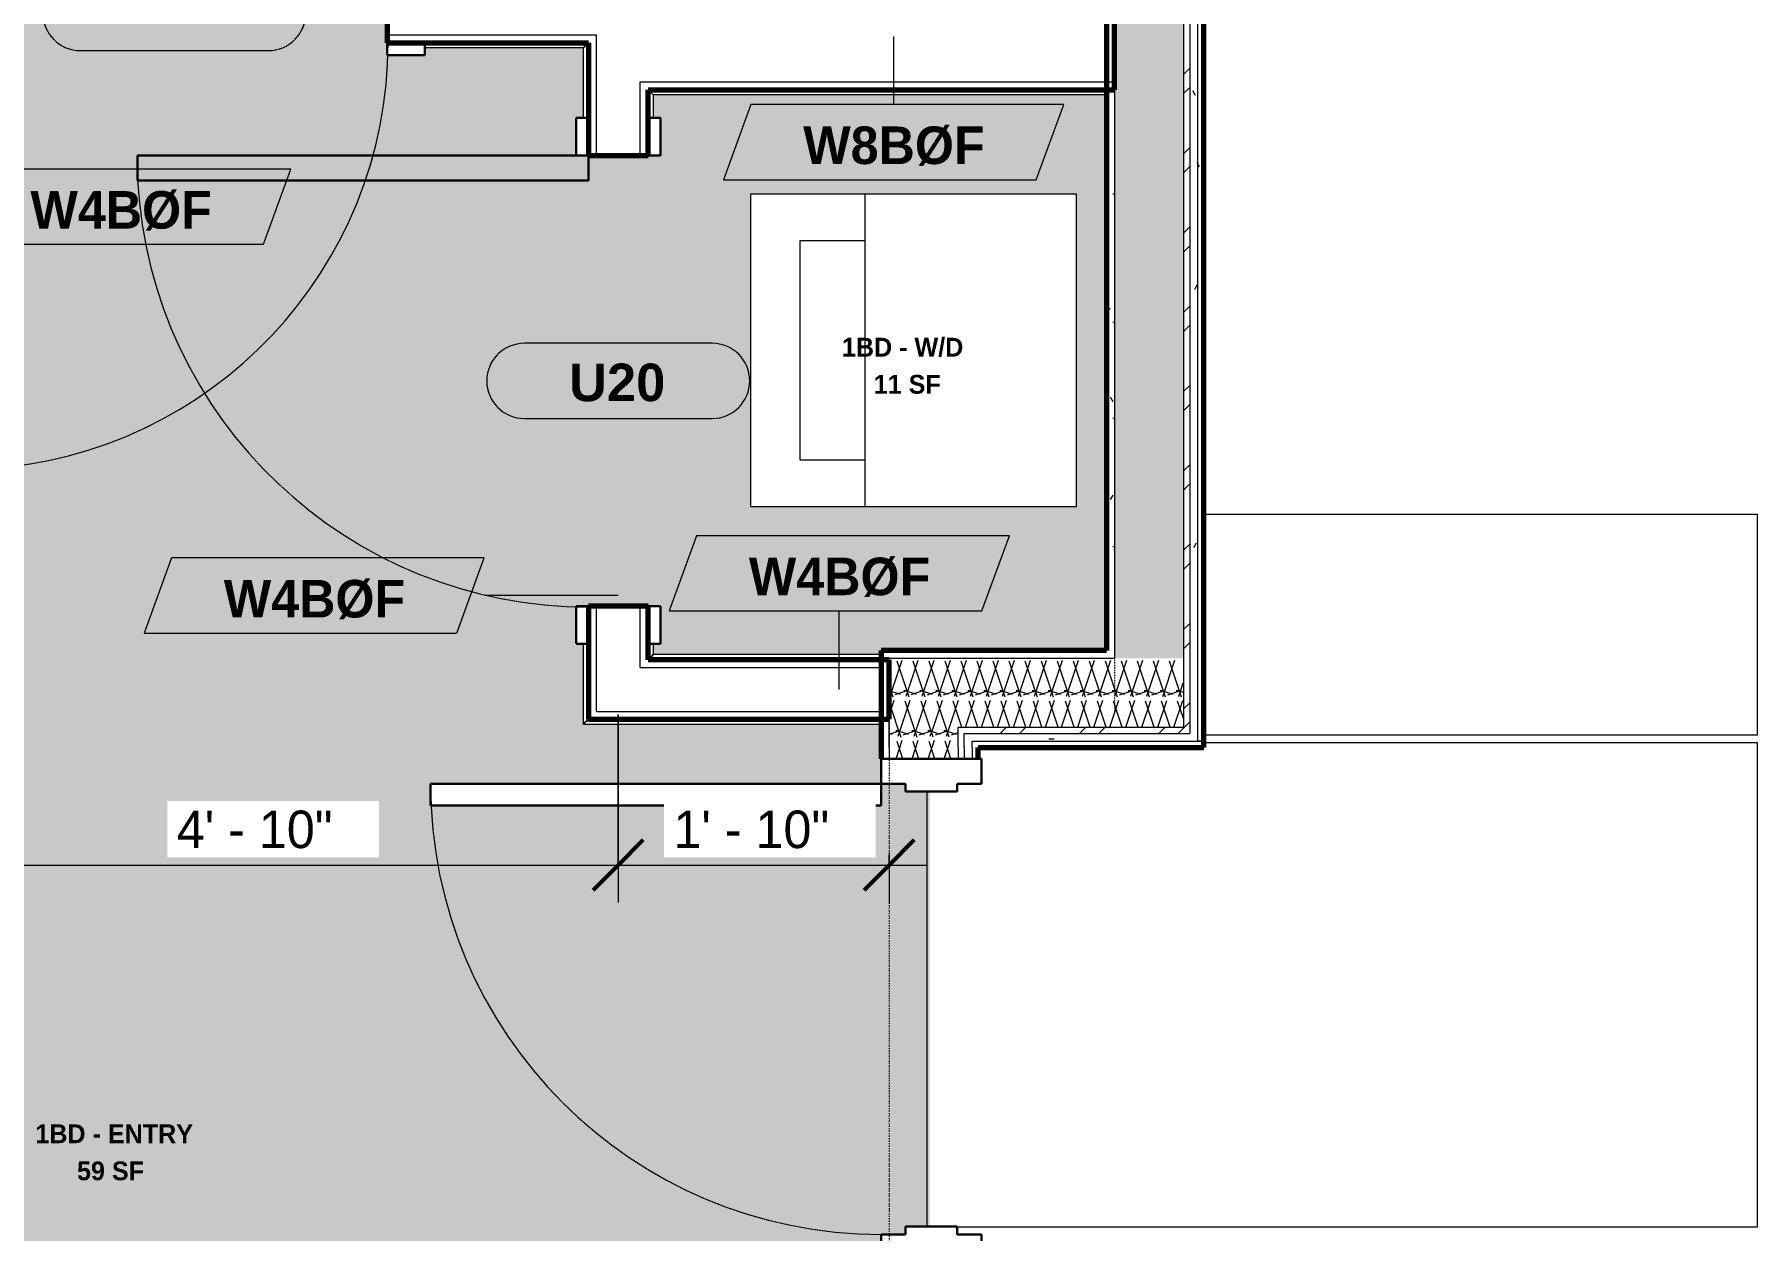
# Model space of a CAD drawing. Header units: inches. Extents: x 3011 to 5543, y -20 to 12119.
# Drawn here: x 4752.3 to 4889.9, y 10669.2 to 10764.7 of the extents above; entities that cross this region are included whole.
import ezdxf

# ---------------------------------------------------------------- set-up
doc = ezdxf.new("R2010")
doc.units = ezdxf.units.IN
doc.header["$MEASUREMENT"] = 0
doc.linetypes.add('Dash 3_32_', pattern=[0.1875, 0.09375, -0.09375])
for name, color, linetype, lineweight in [('0-5', 250, 'Continuous', 18), ('0-6', 130, 'Continuous', 5), ('A-ANNO-DIMS', 211, 'Continuous', 9), ('A-ANNO-DIMS-32', 211, 'Continuous', 9), ('A-AREA-IDEN', 2, 'Continuous', 9), ('A-DETL-1', 90, 'Dash 3_32_', 18), ('A-DOOR', 31, 'Continuous', 18), ('A-DOOR-1', 10, 'Continuous', 30), ('A-DOOR-2', 50, 'Continuous', 9), ('A-DOOR-3', 31, 'Continuous', 9), ('A-DOOR-4', 31, 'Continuous', 30), ('A-DOOR-FRAM-2', 10, 'Continuous', 30), ('A-DOOR-FRAM-3', 31, 'Continuous', 30), ('A-DOOR-IDEN', 31, 'Continuous', 9), ('A-FLOR-2', 250, 'Continuous', 18), ('A-WALL', 113, 'Continuous', 18), ('A-WALL-1', 113, 'Continuous', 70), ('A-WALL-3', 250, 'Continuous', 18), ('A-WALL-IDEN', 211, 'Continuous', 9), ('A-WALL-PATT-1', 50, 'Continuous', 9), ('A-WALL-PATT-2', 8, 'Continuous', 9), ('A-WALL-PATT-3', 253, 'Continuous', 9), ('I-WALL', 2, 'Continuous', 18), ('I-WALL-1', 7, 'Continuous', 70), ('I-WALL-3', 2, 'Continuous', 70), ('P-SANR-FIXT', 6, 'Continuous', 9)]:
    doc.layers.add(name, color=color, linetype=linetype, lineweight=lineweight)
doc.layers.add('A-AREA-PATT-1', color=255, linetype='Continuous', lineweight=9, transparency=1)
doc.styles.add('Arial_B', font='arialbd.ttf', dxfattribs={"height": 3})
doc.styles.add('Century Gothic', font='ufonts.com_century-gothic.ttf', dxfattribs={"height": 3})
doc.styles.add('Century Gothic_B', font='GOTHICB.TTF', dxfattribs={"height": 3})
doc.styles.add('Century Gothic_B_1', font='GOTHICB.TTF', dxfattribs={"height": 1.5})
doc.dimstyles.new('OD_1__HACK', dxfattribs={"dimscale": 12, "dimtxt": 3.132505, "dimasz": 0.333333, "dimexe": 0.25, "dimexo": 0.166667, "dimgap": 0.041667, "dimtad": 1, "dimdec": 0, "dimzin": 3, "dimdsep": 46, "dimlunit": 4, "dimtxsty": 'Century Gothic', "dimblk1": 'OBLIQUE', "dimblk2": 'OBLIQUE', "dimsah": 1, "dimcen": 0.09, "dimdle": 0.25, "dimazin": 0, "dimtfac": 1, "dimtdec": 4, "dimtix": 1, "dimtmove": 0, "dimatfit": 3, "dimfxl": 1, "dimtvp": 1, "dimtfill": 1, "dimfrac": 2, "dimtolj": 1, "dimtzin": 0, "dimarcsym": 2})
pattern_1 = [(0, (0, 0), (10.24, 2.56), [0.422, -7.258, 0.422, -7.258, -40.96]), (0, (0, 0), (10.24, 2.56), [-15.36, 0.422, -14.938, 0.422, -7.258, -17.92]), (0, (0, 0), (10.24, 2.56), [-38.4, 0.422, -4.698, 0.422, -12.378]), (120, (3.84, 1.28), (-7.33702503, 7.58810013), [0.422, -7.258, 0.422, -7.258, -40.96]), (120, (3.84, 1.28), (-7.33702503, 7.58810013), [-15.36, 0.422, -14.938, 0.422, -7.258, -17.92]), (120, (3.84, 1.28), (-7.33702503, 7.58810013), [-38.4, 0.422, -4.698, 0.422, -12.378]), (240, (5.12, 6.4), (-2.90297497, -10.14810013), [0.422, -7.258, 0.422, -7.258, -40.96]), (240, (5.12, 6.4), (-2.90297497, -10.14810013), [-15.36, 0.422, -14.938, 0.422, -7.258, -17.92]), (240, (5.12, 6.4), (-2.90297497, -10.14810013), [-38.4, 0.422, -4.698, 0.422, -12.378])]
pattern_2 = [(161.57, (0.16, 0.16), (-1.279773737, -0.000426766), [0, -9.107, 1.011, 0]), (18.43, (-0.16, 0.16), (-1.279773737, 0.000426766), [0, -9.107, 1.011, 0]), (108.43, (0.16, 0.16), (0.639452382, -3.199964008), [3.035, -7.083]), (71.57, (-0.16, 0.16), (0.639452382, 3.199964008), [3.035, -7.083])]
pattern_3 = [(45, (0, 0), (-3.1678384, 3.1678384), []), (45, (0, 4.8), (-3.1678384, 3.1678384), [])]

# ---------------------------------------------------------------- blocks, each defined once
blk = doc.blocks.new('HOLLOW METAL - UNIT DOOR-2191979-1ST FLOOR - 1BD C - ADA TYPE B')
at = {"layer": 'A-DOOR-1'}
for p, q in [((18, 40.125), (16.25, 40.125)), ((16.25, 40.125), (16.25, 4.125)), ((18, 4.125), (18, 40.125)), ((16.25, 4.125), (18, 4.125))]:
    blk.add_line(p, q, dxfattribs=at)
at = {"layer": 'A-DOOR-2'}
blk.add_arc((18, 4.125), 36, 90, 180, dxfattribs=at)
at = {"layer": 'A-DOOR-FRAM-2'}
for p, q in [((-18, 4.125), (-20, 4.125)), ((-20, 4.125), (-20, -3.875)), ((-18, 2.1875), (-18, 4.125)), ((18, 4.125), (18, 2.1875)), ((20, 4.125), (18, 4.125)), ((20, -3.875), (20, 4.125)), ((-17.375, 2.1875), (-18, 2.1875)), ((-17.375, -1.9375), (-17.375, 2.1875)), ((18, 2.1875), (17.375, 2.1875)), ((17.375, 2.1875), (17.375, -1.9375)), ((-18, -3.875), (-18, -1.9375)), ((-18, -1.9375), (-17.375, -1.9375)), ((17.375, -1.9375), (18, -1.9375)), ((18, -1.9375), (18, -3.875)), ((-20, -3.875), (-18, -3.875)), ((18, -3.875), (20, -3.875))]:
    blk.add_line(p, q, dxfattribs=at)
blk = doc.blocks.new('CTR - 1st Phase - Common Walls_rvt-7-1ST FLOOR - 1BD C - ADA TYPE B')
at = {"layer": 'A-WALL-PATT-1'}
h = blk.add_hatch(dxfattribs=at)
h.set_pattern_fill('FP_1', color=256, style=0, pattern_type=2)
h.set_pattern_definition(pattern_1)
h.paths.add_polyline_path([(-3480.05, 10708.91), (-3480.05, 10841.21), (-3480.67, 10841.21), (-3480.67, 10708.91)], flags=0)
h = blk.add_hatch(dxfattribs=at)
h.set_pattern_fill('FP_1', color=256, style=0, pattern_type=2)
h.set_pattern_definition(pattern_1)
h.paths.add_polyline_path([(-3479.92, 10708.29), (-3479.55, 10708.29), (-3479.55, 10841.21), (-3480.05, 10841.21), (-3480.05, 10708.29)], flags=0)
h = blk.add_hatch(dxfattribs=at)
h.set_pattern_fill('FP_1', color=256, style=0, pattern_type=2)
h.set_pattern_definition(pattern_1)
h.paths.add_polyline_path([(-3486.67, 10715.54), (-3486.67, 10760.95), (-3487.3, 10760.95), (-3487.3, 10715.54)], flags=0)
h.paths.add_polyline_path([(-3487.02, 10768.2), (-3486.67, 10768.2), (-3486.67, 10834.56), (-3487.3, 10834.56), (-3487.3, 10768.2), (-3487.26, 10768.2)], flags=0)
h = blk.add_hatch(dxfattribs=at)
h.set_pattern_fill('FP_1', color=256, style=0, pattern_type=2)
h.set_pattern_definition(pattern_1)
h.paths.add_polyline_path([(-3505.3, 10714.91), (-3486.67, 10714.91), (-3486.67, 10715.54), (-3505.3, 10715.54), (-3505.3, 10714.94)], flags=0)
h = blk.add_hatch(dxfattribs=at)
h.set_pattern_fill('FP_1', color=256, style=0, pattern_type=2)
h.set_pattern_definition(pattern_1)
h.paths.add_polyline_path([(-3504.67, 10643.44), (-3504.67, 10666.89), (-3505.3, 10666.89), (-3505.3, 10643.44)], flags=0)
h.paths.add_polyline_path([(-3505.28, 10706.89), (-3504.67, 10706.89), (-3504.67, 10710.05), (-3505.3, 10710.05), (-3505.3, 10706.89)], flags=0)
h.paths.add_polyline_path([(-3504.67, 10710.06), (-3504.67, 10714.78), (-3505.28, 10714.17), (-3505.28, 10710.67), (-3504.76, 10710.14)], flags=0)
h.paths.add_polyline_path([(-3504.67, 10714.8), (-3504.67, 10714.91), (-3505.3, 10714.91), (-3505.28, 10714.8)], flags=0)
h = blk.add_hatch(dxfattribs=at)
h.set_pattern_fill('FP_1', color=256, style=0, pattern_type=2)
h.set_pattern_definition(pattern_1)
h.paths.add_polyline_path([(-3481.17, 10708.29), (-3480.05, 10708.29), (-3480.05, 10708.91), (-3498.67, 10708.91), (-3498.67, 10708.29), (-3481.2, 10708.29)], flags=0)
h = blk.add_hatch(dxfattribs=at)
h.set_pattern_fill('FP_1', color=256, style=0, pattern_type=2)
h.set_pattern_definition(pattern_1)
h.paths.add_polyline_path([(-3498.67, 10650.06), (-3498.05, 10650.06), (-3498.05, 10666.89), (-3498.67, 10666.89), (-3498.67, 10650.56)], flags=0)
h.paths.add_polyline_path([(-3498.05, 10706.89), (-3498.05, 10708.29), (-3498.67, 10708.29), (-3498.67, 10706.89)], flags=0)
at = {"layer": 'A-WALL-PATT-2'}
h = blk.add_hatch(dxfattribs=at)
h.set_pattern_fill('FP_2', color=256, style=0, pattern_type=2)
h.set_pattern_definition(pattern_3)
h.paths.add_polyline_path([(-3480.69, 10709.41), (-3480.67, 10709.41), (-3480.67, 10841.21), (-3481.17, 10841.21), (-3481.17, 10709.41), (-3480.89, 10709.41)], flags=0)
h = blk.add_hatch(dxfattribs=at)
h.set_pattern_fill('FP_2', color=256, style=0, pattern_type=2)
h.set_pattern_definition(pattern_3)
h.paths.add_polyline_path([(-3499.17, 10708.91), (-3480.67, 10708.91), (-3480.67, 10709.41), (-3499.17, 10709.41)], flags=0)
h = blk.add_hatch(dxfattribs=at)
h.set_pattern_fill('FP_2', color=256, style=0, pattern_type=2)
h.set_pattern_definition(pattern_3)
h.paths.add_polyline_path([(-3498.72, 10649.44), (-3498.67, 10649.44), (-3498.67, 10666.89), (-3499.17, 10666.89), (-3499.17, 10649.44)], flags=0)
h.paths.add_polyline_path([(-3498.67, 10706.89), (-3498.67, 10708.91), (-3499.17, 10708.91), (-3499.17, 10706.89)], flags=0)
at = {"layer": 'A-WALL-PATT-3'}
h = blk.add_hatch(dxfattribs=at)
h.set_pattern_fill('FP_3', color=256, style=0, pattern_type=2)
h.set_pattern_definition(pattern_2)
h.paths.add_polyline_path([(-3481.17, 10714.91), (-3481.17, 10841.21), (-3486.67, 10841.21), (-3486.67, 10714.91), (-3481.18, 10714.91)], flags=0)
h = blk.add_hatch(dxfattribs=at)
h.set_pattern_fill('FP_3', color=256, style=0, pattern_type=2)
h.set_pattern_definition(pattern_2)
h.paths.add_polyline_path([(-3481.19, 10709.41), (-3481.17, 10709.41), (-3481.18, 10714.91), (-3504.67, 10714.91), (-3504.67, 10709.41), (-3486.67, 10709.41)], flags=0)
h = blk.add_hatch(dxfattribs=at)
h.set_pattern_fill('FP_3', color=256, style=0, pattern_type=2)
h.set_pattern_definition(pattern_2)
h.paths.add_polyline_path([(-3504.61, 10648.94), (-3499.17, 10648.94), (-3499.17, 10666.89), (-3504.67, 10666.89), (-3504.67, 10648.94)], flags=0)
h.paths.add_polyline_path([(-3499.24, 10706.89), (-3499.17, 10706.89), (-3499.17, 10709.41), (-3504.67, 10709.41), (-3504.67, 10706.89), (-3499.48, 10706.89)], flags=0)
at = {"layer": 'A-FLOR-2'}
for p, q in [((-3435.32, 10726.41), (-3479.55, 10726.41)), ((-3435.32, 10708.79), (-3435.32, 10726.41)), ((-3479.55, 10708.79), (-3435.32, 10708.79)), ((-3435.32, 10708.16), (-3479.55, 10708.16)), ((-3435.32, 10669.51), (-3435.32, 10708.16)), ((-3501.67, 10704.26), (-3501.67, 10669.51)), ((-3499.24, 10669.51), (-3435.32, 10669.51))]:
    blk.add_line(p, q, dxfattribs=at)
at = {"layer": 'A-WALL-3'}
for p, q in [((-3481.17, 10841.21), (-3481.17, 10715.54)), ((-3480.67, 10841.21), (-3480.67, 10715.54)), ((-3480.05, 10841.21), (-3480.05, 10715.54)), ((-3486.67, 10834.56), (-3486.67, 10715.54)), ((-3504.67, 10714.91), (-3486.67, 10714.91)), ((-3504.67, 10709.41), (-3504.67, 10714.91)), ((-3486.67, 10715.54), (-3486.67, 10714.91)), ((-3481.17, 10715.54), (-3481.17, 10714.91)), ((-3481.17, 10714.91), (-3481.17, 10709.41)), ((-3480.67, 10715.54), (-3480.67, 10709.41)), ((-3480.05, 10715.54), (-3480.05, 10708.91)), ((-3504.67, 10707.79), (-3504.67, 10709.41)), ((-3499.17, 10709.41), (-3481.17, 10709.41)), ((-3499.17, 10708.91), (-3499.17, 10709.41)), ((-3480.67, 10709.41), (-3480.67, 10708.91)), ((-3504.67, 10707.79), (-3504.67, 10706.89)), ((-3499.17, 10707.79), (-3499.17, 10708.91)), ((-3499.17, 10707.79), (-3499.17, 10706.89)), ((-3498.67, 10708.91), (-3480.67, 10708.91)), ((-3498.67, 10708.29), (-3498.67, 10708.91)), ((-3498.67, 10707.79), (-3498.67, 10708.29)), ((-3498.67, 10707.79), (-3498.67, 10706.89)), ((-3498.05, 10708.29), (-3480.05, 10708.29)), ((-3498.05, 10707.79), (-3498.05, 10708.29)), ((-3498.05, 10707.79), (-3498.05, 10706.89)), ((-3480.05, 10708.91), (-3480.05, 10708.29)), ((-3479.55, 10708.29), (-3480.05, 10708.29)), ((-3480.05, 10708.29), (-3479.55, 10708.29))]:
    blk.add_line(p, q, dxfattribs=at)
at = {"layer": 'I-WALL-1'}
for p, q in [((-3479.55, 10715.54), (-3479.55, 10841.21)), ((-3487.3, 10833.94), (-3487.3, 10715.54)), ((-3487.3, 10715.54), (-3505.3, 10715.54)), ((-3505.3, 10715.54), (-3505.3, 10714.91)), ((-3505.3, 10714.91), (-3505.3, 10707.79)), ((-3479.55, 10708.29), (-3479.55, 10715.54)), ((-3505.3, 10707.79), (-3505.3, 10706.89)), ((-3497.55, 10707.79), (-3479.55, 10707.79)), ((-3497.55, 10706.89), (-3497.55, 10707.79)), ((-3479.55, 10707.79), (-3479.55, 10708.29))]:
    blk.add_line(p, q, dxfattribs=at)
at = {"layer": '0-5', "rotation": 89.99999999999359}
blk.add_blockref('HOLLOW METAL - UNIT DOOR-2191979-1ST FLOOR - 1BD C - ADA TYPE B', (-3501.17, 10686.89), dxfattribs=at)
blk = doc.blocks.new('Basic Wall _ INT - W8BØF - _5_8 GYP - 2X8 WOOD_BATT_ - 5_8 GYP_ - ___-2703593-1ST FLOOR - 1BD C - ADA TYPE B')
at = {"layer": 'I-WALL'}
for p, q in [((-3523.88, 10760.28), (-3523.92, 10760.32)), ((-3523.8, 10760.2), (-3487.3, 10760.2)), ((-3487.3, 10759.91), (-3523.51, 10759.91))]:
    blk.add_line(p, q, dxfattribs=at)
at = {"layer": 'I-WALL', "flags": 128}
for points in [[(-3523.8, 10760.2), (-3523.8, 10760.2), (-3523.81, 10760.21), (-3523.82, 10760.22), (-3523.84, 10760.24), (-3523.86, 10760.26), (-3523.88, 10760.28)], [(-3523.51, 10759.91), (-3523.63, 10760.03), (-3523.72, 10760.12), (-3523.78, 10760.18), (-3523.8, 10760.2)]]:
    blk.add_lwpolyline(points, dxfattribs=at)
blk = doc.blocks.new('SWING - SINGLE - FLUSH - 2-10 x 6-8 - PRIVACY-3199407-1ST FLOOR - 1BD C - ADA TYPE B')
at = {"layer": 'A-DOOR-3'}
blk.add_arc((17, 2.37), 34.07, 93.3657, 180, dxfattribs=at)
at = {"layer": 'A-DOOR-4'}
for p, q in [((15, 2.37), (15, 36.38)), ((17, 36.38), (15, 36.38)), ((17, 2.37), (17, 36.38)), ((17, 2.37), (15, 2.37))]:
    blk.add_line(p, q, dxfattribs=at)
at = {"layer": 'A-DOOR-FRAM-3'}
for p, q in [((-17, 3.37), (-20, 3.37)), ((-20, 3.37), (-20, 2.37)), ((-17, 2.37), (-17, 3.37)), ((20, 3.37), (17, 3.37)), ((17, 3.37), (17, 2.37)), ((20, 2.37), (20, 3.37)), ((-20, 2.37), (-17, 2.37)), ((17, 2.37), (20, 2.37)), ((-17, -2.38), (-20, -2.38)), ((-20, -2.38), (-20, -3.38)), ((-17, -3.38), (-17, -2.38)), ((20, -2.38), (17, -2.38)), ((17, -2.38), (17, -3.38)), ((20, -3.38), (20, -2.38)), ((-20, -3.38), (-17, -3.38)), ((17, -3.38), (20, -3.38))]:
    blk.add_line(p, q, dxfattribs=at)
blk = doc.blocks.new('Basic Wall _ INT - W4BØF - _5_8 GYP - 2X4 WOOD_BATT_ - 5_8 GYP_ - ___-2680590-1ST FLOOR - 1BD C - ADA TYPE B')
at = {"layer": 'A-WALL'}
for p, q in [((-3505.3, 10714.92), (-3523.8, 10714.92)), ((-3505.3, 10715.21), (-3523.51, 10715.21))]:
    blk.add_line(p, q, dxfattribs=at)
at = {"layer": 'A-WALL', "flags": 128}
for points in [[(-3523.88, 10714.84), (-3523.86, 10714.86), (-3523.84, 10714.88), (-3523.82, 10714.9), (-3523.81, 10714.91), (-3523.8, 10714.92), (-3523.8, 10714.92)], [(-3523.8, 10714.92), (-3523.78, 10714.94), (-3523.72, 10715), (-3523.63, 10715.09), (-3523.51, 10715.21)]]:
    blk.add_lwpolyline(points, dxfattribs=at)
blk = doc.blocks.new('Basic Wall _ INT - W4BØF - _5_8 GYP - 2X4 WOOD_BATT_ - 5_8 GYP_ - ___-2680589-1ST FLOOR - 1BD C - ADA TYPE B')
at = {"layer": 'A-WALL'}
for p, q in [((-3505.3, 10709.63), (-3529.09, 10709.63)), ((-3528.8, 10709.92), (-3505.3, 10709.92))]:
    blk.add_line(p, q, dxfattribs=at)
at = {"layer": 'A-WALL', "flags": 128}
for points in [[(-3529.09, 10709.63), (-3528.97, 10709.75), (-3528.88, 10709.85), (-3528.82, 10709.9), (-3528.8, 10709.92)], [(-3528.8, 10709.92), (-3528.8, 10709.93), (-3528.79, 10709.93), (-3528.77, 10709.95), (-3528.76, 10709.96), (-3528.74, 10709.98), (-3528.72, 10710)]]:
    blk.add_lwpolyline(points, dxfattribs=at)
blk = doc.blocks.new('Basic Wall _ INT - W4BØF - _5_8 GYP - 2X4 WOOD_BATT_ - 5_8 GYP_ - ___-2680592-1ST FLOOR - 1BD C - ADA TYPE B')
at = {"layer": 'A-WALL'}
for p, q in [((-3523.8, 10758.07), (-3523.8, 10760.2)), ((-3523.51, 10759.91), (-3523.51, 10758.07)), ((-3523.8, 10714.92), (-3523.8, 10716.07)), ((-3523.51, 10716.07), (-3523.51, 10715.21))]:
    blk.add_line(p, q, dxfattribs=at)
at = {"layer": 'A-WALL', "flags": 128}
for points in [[(-3523.88, 10760.28), (-3523.86, 10760.26), (-3523.84, 10760.24), (-3523.82, 10760.22), (-3523.81, 10760.21), (-3523.8, 10760.2), (-3523.8, 10760.2)], [(-3523.8, 10760.2), (-3523.78, 10760.18), (-3523.72, 10760.12), (-3523.63, 10760.03), (-3523.51, 10759.91)], [(-3523.8, 10714.92), (-3523.8, 10714.92), (-3523.81, 10714.91), (-3523.82, 10714.9), (-3523.84, 10714.88), (-3523.86, 10714.86), (-3523.88, 10714.84)], [(-3523.51, 10715.21), (-3523.63, 10715.09), (-3523.72, 10715), (-3523.78, 10714.94), (-3523.8, 10714.92)]]:
    blk.add_lwpolyline(points, dxfattribs=at)
blk = doc.blocks.new('Basic Wall _ INT - W4BØF - _5_8 GYP - 2X4 WOOD_BATT_ - 5_8 GYP_ - ___-2680591-1ST FLOOR - 1BD C - ADA TYPE B')
at = {"layer": 'A-WALL'}
for p, q in [((-3529.09, 10763.66), (-3529.09, 10758.07)), ((-3528.8, 10763.95), (-3528.8, 10758.07)), ((-3529.09, 10716.07), (-3529.09, 10709.63)), ((-3528.8, 10716.07), (-3528.8, 10709.92))]:
    blk.add_line(p, q, dxfattribs=at)
at = {"layer": 'A-WALL', "flags": 128}
for points in [[(-3529.09, 10763.66), (-3528.97, 10763.78), (-3528.88, 10763.87), (-3528.82, 10763.93), (-3528.8, 10763.95)], [(-3528.8, 10763.95), (-3528.8, 10763.95), (-3528.79, 10763.96), (-3528.77, 10763.97), (-3528.76, 10763.99), (-3528.74, 10764.01), (-3528.72, 10764.03)], [(-3528.8, 10709.92), (-3528.82, 10709.9), (-3528.88, 10709.85), (-3528.97, 10709.75), (-3529.09, 10709.63)], [(-3528.72, 10710), (-3528.74, 10709.98), (-3528.76, 10709.96), (-3528.77, 10709.95), (-3528.79, 10709.93), (-3528.8, 10709.93), (-3528.8, 10709.92)]]:
    blk.add_lwpolyline(points, dxfattribs=at)
blk = doc.blocks.new('Stacked Washer and Dryer - 26_x25_ - Private-1372850-1ST FLOOR - 1BD C - ADA TYPE B')
at = {"layer": 'P-SANR-FIXT'}
for p, q in [((0, 12.5), (26, 12.5)), ((0, 12.5), (0, -12.5)), ((16.90625, -12.5), (16.90625, 12.5)), ((26, 12.5), (26, -12.5)), ((22.09375, 8.75), (16.90625, 8.75)), ((22.09375, -8.75), (22.09375, 8.75)), ((16.90625, -8.75), (22.09375, -8.75)), ((26, -12.5), (0, -12.5))]:
    blk.add_line(p, q, dxfattribs=at)
blk = doc.blocks.new('SWING - SINGLE - FLUSH - 3-0 x 6-8 - PASSAGE-3208150-1ST FLOOR - 1BD C - ADA TYPE B')
at = {"layer": 'A-DOOR-3'}
blk.add_arc((18, 2.37), 36.07, 93.1789, 180, dxfattribs=at)
at = {"layer": 'A-DOOR-4'}
for p, q in [((16, 2.37), (16, 38.39)), ((18, 38.39), (16, 38.39)), ((18, 2.37), (18, 38.39)), ((18, 2.37), (16, 2.37))]:
    blk.add_line(p, q, dxfattribs=at)
at = {"layer": 'A-DOOR-FRAM-3'}
for p, q in [((-18, 3.37), (-21, 3.37)), ((-21, 3.37), (-21, 2.37)), ((-18, 2.37), (-18, 3.37)), ((21, 3.37), (18, 3.37)), ((18, 3.37), (18, 2.37)), ((21, 2.37), (21, 3.37)), ((-21, 2.37), (-18, 2.37)), ((18, 2.37), (21, 2.37)), ((-18, -2.38), (-21, -2.38)), ((-21, -2.38), (-21, -3.38)), ((-18, -3.38), (-18, -2.38)), ((21, -2.38), (18, -2.38)), ((18, -2.38), (18, -3.38)), ((21, -3.38), (21, -2.38)), ((-21, -3.38), (-18, -3.38)), ((18, -3.38), (21, -3.38))]:
    blk.add_line(p, q, dxfattribs=at)
blk = doc.blocks.new('Basic Wall _ INT - W4BØF - _5_8 GYP - 2X4 WOOD_BATT_ - 5_8 GYP_ - ___-2680463-1ST FLOOR - 1BD C - ADA TYPE B')
at = {"layer": 'A-WALL'}
for p, q in [((-3641.08, 10764.03), (-3641.12, 10764.07)), ((-3641, 10763.95), (-3617.12, 10763.95)), ((-3617.54, 10763.66), (-3640.71, 10763.66)), ((-3610.37, 10763.95), (-3586.37, 10763.95)), ((-3586.79, 10763.66), (-3609.96, 10763.66)), ((-3541.75, 10763.95), (-3528.8, 10763.95)), ((-3529.09, 10763.66), (-3541.75, 10763.66))]:
    blk.add_line(p, q, dxfattribs=at)
at = {"layer": 'A-WALL', "flags": 128}
for points in [[(-3641, 10763.95), (-3641, 10763.95), (-3641.01, 10763.96), (-3641.02, 10763.97), (-3641.04, 10763.99), (-3641.06, 10764.01), (-3641.08, 10764.03)], [(-3640.71, 10763.66), (-3640.83, 10763.78), (-3640.92, 10763.87), (-3640.98, 10763.93), (-3641, 10763.95)], [(-3528.8, 10763.95), (-3528.82, 10763.93), (-3528.88, 10763.87), (-3528.97, 10763.78), (-3529.09, 10763.66)], [(-3528.72, 10764.03), (-3528.74, 10764.01), (-3528.76, 10763.99), (-3528.77, 10763.97), (-3528.79, 10763.96), (-3528.8, 10763.95), (-3528.8, 10763.95)]]:
    blk.add_lwpolyline(points, dxfattribs=at)
blk = doc.blocks.new('DIMBLOCK107-1ST FLOOR - 1BD C - ADA TYPE B')
at = {"layer": 'A-ANNO-DIMS-32'}
for p, q in [((4798.9, 10710.42), (4798.9, 10695.4)), ((4798.9, 10698.4), (4798.9, 10710.42)), ((4741.2, 10705.42), (4741.2, 10695.4)), ((4741.2, 10698.4), (4741.2, 10705.42)), ((4741.2, 10698.4), (4798.9, 10698.4))]:
    blk.add_line(p, q, dxfattribs=at)
at = {"layer": 'A-ANNO-DIMS-32', "lineweight": 50}
for p, q in [((4741.2, 10698.4), (4743.2, 10700.4)), ((4798.9, 10698.4), (4800.9, 10700.4)), ((4741.2, 10698.4), (4739.2, 10696.4)), ((4798.9, 10698.4), (4796.9, 10696.4))]:
    blk.add_line(p, q, dxfattribs=at)
at = {"layer": 'A-ANNO-DIMS-32', "color": 0, "insert": (4763.64, 10702.75), "char_height": 3, "width": 15.394, "attachment_point": 1, "line_spacing_factor": 0.984502, "style": 'Century Gothic', "bg_fill": 3, "box_fill_scale": 1.25, "bg_fill_color": 256, "bg_fill_true_color": 13158600, "bg_fill_transparency": 0}
blk.add_mtext('4\' - 10"', dxfattribs=at)
blk = doc.blocks.new('_Oblique')
at = {"color": 0, "linetype": 'ByBlock', "lineweight": -2}
blk.add_line((-0.5, -0.5), (0.5, 0.5), dxfattribs=at)
blk = doc.blocks.new('DIMBLOCK108-1ST FLOOR - 1BD C - ADA TYPE B')
at = {"layer": 'A-ANNO-DIMS-32'}
for p, q in [((4798.9, 10710.42), (4798.9, 10695.4)), ((4798.9, 10698.4), (4798.9, 10710.42)), ((4798.9, 10698.4), (4823.53, 10698.4)), ((4820.53, 10699.23), (4820.53, 10695.4)), ((4820.53, 10698.4), (4820.53, 10699.23))]:
    blk.add_line(p, q, dxfattribs=at)
at = {"layer": 'A-ANNO-DIMS-32', "lineweight": 50}
for p, q in [((4798.9, 10698.4), (4800.9, 10700.4)), ((4820.53, 10698.4), (4822.53, 10700.4)), ((4798.9, 10698.4), (4796.9, 10696.4)), ((4820.53, 10698.4), (4818.53, 10696.4))]:
    blk.add_line(p, q, dxfattribs=at)
at = {"layer": 'A-ANNO-DIMS-32', "color": 0, "insert": (4803.3, 10702.75), "char_height": 3, "width": 15.394, "attachment_point": 1, "line_spacing_factor": 0.984502, "style": 'Century Gothic', "bg_fill": 3, "box_fill_scale": 1.25, "bg_fill_color": 256, "bg_fill_true_color": 13158600, "bg_fill_transparency": 0}
blk.add_mtext('1\' - 10"', dxfattribs=at)
blk = doc.blocks.new('Door Tag - Type Mark-2601225-1ST FLOOR - 1BD C - ADA TYPE B')
at = {"layer": 'A-DOOR-IDEN'}
for p, q in [((0.234375, 0.09375), (-0.234375, 0.09375)), ((-0.234375, -0.09375), (0.234375, -0.09375))]:
    blk.add_line(p, q, dxfattribs=at)
for centre, start, end in [((-0.234375, 0), 90, 270), ((0.234375, 0), 270, 90)]:
    blk.add_arc(centre, 0.09375, start, end, dxfattribs=at)
blk = doc.blocks.new('Wall Tag - ONE-2663183-1ST FLOOR - 1BD C - ADA TYPE B')
at = {"layer": 'A-WALL-IDEN'}
for p, q in [((-0.3561, 0.0937), (-0.4244, -0.0937)), ((0.4244, 0.0937), (-0.3561, 0.0937)), ((0.3561, -0.0937), (0.4244, 0.0937)), ((-0.4244, -0.0937), (0.3561, -0.0937))]:
    blk.add_line(p, q, dxfattribs=at)

msp = doc.modelspace()

# ---------------------------------------------------------------- hatches: boundary and pattern name
at = {"layer": 'A-AREA-PATT-1'}
h = msp.add_hatch(color=256, dxfattribs=at)
h.paths.add_polyline_path([(4742.4, 10661.29), (4819.9, 10661.29), (4819.9, 10668.89), (4821.84, 10668.89), (4821.84, 10669.51), (4823.78, 10669.51), (4823.78, 10704.26), (4821.84, 10704.26), (4821.84, 10704.89), (4819.9, 10704.89), (4819.9, 10709.63), (4796.11, 10709.63), (4796.11, 10716.07), (4795.53, 10716.07), (4795.53, 10719.07), (4798.9, 10719.07), (4798.9, 10755.07), (4795.53, 10755.07), (4795.53, 10758.07), (4796.11, 10758.07), (4796.11, 10763.66), (4783.45, 10763.66), (4783.45, 10763.07), (4780.45, 10763.07), (4780.45, 10766.45), (4746.45, 10766.45), (4746.45, 10763.07), (4744.33, 10763.07), (4744.33, 10761.03), (4743.58, 10761.03), (4743.58, 10760.78), (4742.2, 10760.78), (4742.2, 10737.78), (4743.58, 10737.78), (4743.58, 10712.53), (4744.33, 10712.53), (4744.33, 10710.03), (4743.99, 10710.03), (4743.99, 10704.63), (4701.03, 10704.63), (4701.03, 10662.03), (4742.4, 10662.03)], flags=0)
h.paths.add_polyline_path([(4796.62, 10703.14), (4783.9, 10703.14), (4783.9, 10704.89), (4819.9, 10704.89), (4819.9, 10703.14), (4797.15, 10703.14)], flags=0)
h.paths.add_polyline_path([(4742.2, 10712.78), (4742.2, 10735.78), (4741.2, 10735.78), (4741.2, 10712.78)], flags=0)
h = msp.add_hatch(color=256, dxfattribs=at)
h.paths.add_polyline_path([(4801.69, 10715.21), (4819.9, 10715.21), (4819.92, 10715.54), (4837.9, 10715.54), (4837.9, 10759.91), (4801.69, 10759.91), (4801.69, 10758.07), (4802.28, 10758.07), (4802.28, 10755.07), (4798.9, 10755.07), (4798.9, 10719.07), (4802.28, 10719.07), (4802.28, 10716.07), (4801.69, 10716.07)], flags=0)
h.paths.add_polyline_path([(4813.49, 10727.01), (4809.5, 10727.01), (4809.5, 10752.01), (4835.5, 10752.01), (4835.5, 10727.01), (4815.23, 10727.01)], flags=0)

# ---------------------------------------------------------------- linework, layer by layer
at = {"layer": 'A-DETL-1'}
for p, q in [((4838.53, 10838.19), (4838.53, 10710.39)), ((4820.53, 10710.39), (4820.53, 10649.19))]:
    msp.add_line(p, q, dxfattribs=at)
at = {"layer": 'A-WALL'}
for p, q in [((4780.45, 10764.7), (4797.15, 10764.7)), ((4797.15, 10755.07), (4797.15, 10764.7)), ((4800.65, 10760.95), (4838.53, 10760.95)), ((4800.65, 10755.07), (4800.65, 10760.95)), ((4797.15, 10710.67), (4797.15, 10719.07)), ((4800.65, 10714.17), (4800.65, 10719.07)), ((4800.65, 10714.17), (4819.92, 10714.17)), ((4819.92, 10710.67), (4819.92, 10714.17)), ((4797.15, 10710.67), (4819.92, 10710.67))]:
    msp.add_line(p, q, dxfattribs=at)
at = {"layer": 'A-WALL-1'}
for p, q in [((4780.45, 10768.82), (4780.45, 10764.07)), ((4780.45, 10764.07), (4796.53, 10764.07)), ((4796.53, 10764.07), (4796.53, 10755.07)), ((4801.28, 10755.07), (4801.28, 10760.32)), ((4796.53, 10755.07), (4801.28, 10755.07)), ((4796.53, 10719.07), (4796.53, 10710.05)), ((4801.28, 10719.07), (4796.53, 10719.07)), ((4801.28, 10714.8), (4801.28, 10719.07)), ((4820.54, 10714.8), (4801.28, 10714.8)), ((4820.54, 10710.05), (4820.54, 10714.8)), ((4796.53, 10710.05), (4820.54, 10710.05))]:
    msp.add_line(p, q, dxfattribs=at)
at = {"layer": 'A-WALL-IDEN'}
for p, q in [((4820.89, 10764.57), (4820.89, 10759.14)), ((4798.9, 10719.93), (4788.19, 10719.93))]:
    msp.add_line(p, q, dxfattribs=at)
at = {"layer": 'I-WALL-3'}
for p, q in [((4838.53, 10760.32), (4838.53, 10768.82)), ((4801.28, 10760.32), (4838.53, 10760.32))]:
    msp.add_line(p, q, dxfattribs=at)

# ---------------------------------------------------------------- block references
at = {"layer": '0-6'}
msp.add_blockref('CTR - 1st Phase - Common Walls_rvt-7-1ST FLOOR - 1BD C - ADA TYPE B', (8325.2, 0), dxfattribs=at)
at = {"layer": 'A-DOOR'}
for name, p, rotation in [('SWING - SINGLE - FLUSH - 2-10 x 6-8 - PRIVACY-3199407-1ST FLOOR - 1BD C - ADA TYPE B', (4763.45, 10766.45), 180), ('SWING - SINGLE - FLUSH - 3-0 x 6-8 - PASSAGE-3208150-1ST FLOOR - 1BD C - ADA TYPE B', (4798.9, 10737.07), 90.00000000000203)]:
    msp.add_blockref(name, p, dxfattribs=dict(at, rotation=rotation))
at = {"layer": 'A-DOOR-IDEN', "xscale": 31.99999999999999, "yscale": 31.99999999999999, "zscale": 31.99999999999999}
for p in [(4763.45, 10766.45), (4798.9, 10737.07)]:
    msp.add_blockref('Door Tag - Type Mark-2601225-1ST FLOOR - 1BD C - ADA TYPE B', p, dxfattribs=at)
at = {"layer": 'A-WALL'}
for name in ['Basic Wall _ INT - W4BØF - _5_8 GYP - 2X4 WOOD_BATT_ - 5_8 GYP_ - ___-2680463-1ST FLOOR - 1BD C - ADA TYPE B', 'Basic Wall _ INT - W4BØF - _5_8 GYP - 2X4 WOOD_BATT_ - 5_8 GYP_ - ___-2680591-1ST FLOOR - 1BD C - ADA TYPE B', 'Basic Wall _ INT - W4BØF - _5_8 GYP - 2X4 WOOD_BATT_ - 5_8 GYP_ - ___-2680592-1ST FLOOR - 1BD C - ADA TYPE B', 'Basic Wall _ INT - W4BØF - _5_8 GYP - 2X4 WOOD_BATT_ - 5_8 GYP_ - ___-2680590-1ST FLOOR - 1BD C - ADA TYPE B', 'Basic Wall _ INT - W4BØF - _5_8 GYP - 2X4 WOOD_BATT_ - 5_8 GYP_ - ___-2680589-1ST FLOOR - 1BD C - ADA TYPE B']:
    msp.add_blockref(name, (8325.2, 0), dxfattribs=at)
at = {"layer": 'A-WALL-IDEN', "xscale": 31.99999999999999, "yscale": 31.99999999999999, "zscale": 31.99999999999999}
for p in [(4820.89, 10756.14), (4759.18, 10750.98), (4816.55, 10721.7), (4774.61, 10719.93)]:
    msp.add_blockref('Wall Tag - ONE-2663183-1ST FLOOR - 1BD C - ADA TYPE B', p, dxfattribs=at)
at = {"layer": 'I-WALL'}
msp.add_blockref('Basic Wall _ INT - W8BØF - _5_8 GYP - 2X8 WOOD_BATT_ - 5_8 GYP_ - ___-2703593-1ST FLOOR - 1BD C - ADA TYPE B', (8325.2, 0), dxfattribs=at)
at = {"layer": 'P-SANR-FIXT', "rotation": 180}
msp.add_blockref('Stacked Washer and Dryer - 26_x25_ - Private-1372850-1ST FLOOR - 1BD C - ADA TYPE B', (4835.5, 10739.51), dxfattribs=at)

# ---------------------------------------------------------------- texts
at = {"layer": 'A-AREA-IDEN', "char_height": 1.5, "attachment_point": 1, "style": 'Century Gothic_B_1'}
for s, insert, width in [('1BD - W/D', (4816.76, 10740.51), 11.918), ('11 SF', (4819.3, 10737.55), 5.757), ('1BD - ENTRY', (4752.35, 10677.68), 13.837), ('59 SF', (4755.68, 10674.72), 5.757)]:
    msp.add_mtext(s, dxfattribs=dict(at, insert=insert, width=width))
at = {"layer": 'A-DOOR-IDEN', "insert": (4794.97, 10738.45), "char_height": 3, "width": 9.393, "attachment_point": 1, "style": 'Arial_B'}
msp.add_mtext('U20', dxfattribs=at)
at = {"layer": 'A-WALL-IDEN', "char_height": 3, "width": 17.372, "attachment_point": 1, "style": 'Century Gothic_B'}
for s, insert in [('W8BØF', (4813.67, 10757.39)), ('W4BØF', (4751.96, 10752.23)), ('W4BØF', (4809.33, 10722.95)), ('W4BØF', (4767.4, 10721.17))]:
    msp.add_mtext(s, dxfattribs=dict(at, insert=insert))

# ---------------------------------------------------------------- next in the draw order: dimensions: what is measured, and where the dimension line sits
at = {"layer": 'A-ANNO-DIMS'}
dim = msp.add_linear_dim(base=(4798.9, 10698.4), p1=(4741.2, 10707.42), p2=(4798.9, 10712.42), dimstyle='OD_1__HACK', override={"dimpost": '<>', "dimfxl": 57.916233}, dxfattribs=at)
dim.commit()
dim.dimension.update_dxf_attribs({"geometry": 'DIMBLOCK107-1ST FLOOR - 1BD C - ADA TYPE B', "text_midpoint": (4770.05, 10700.48)})

# ---------------------------------------------------------------- next in the draw order: dimensions: what is measured, and where the dimension line sits
dim = msp.add_linear_dim(base=(4820.53, 10698.4), p1=(4798.9, 10712.42), p2=(4820.53, 10701.23), dimstyle='OD_1__HACK', override={"dimpost": '<>', "dimfxl": 24.349251}, dxfattribs=at)
dim.commit()
dim.dimension.update_dxf_attribs({"geometry": 'DIMBLOCK108-1ST FLOOR - 1BD C - ADA TYPE B', "text_midpoint": (4809.71, 10700.48)})

# ---------------------------------------------------------------- next in the draw order: linework, layer by layer
at = {"layer": 'A-WALL-IDEN'}
msp.add_line((4816.55, 10712.42), (4816.55, 10718.7), dxfattribs=at)

doc.saveas('drawing.dxf')
